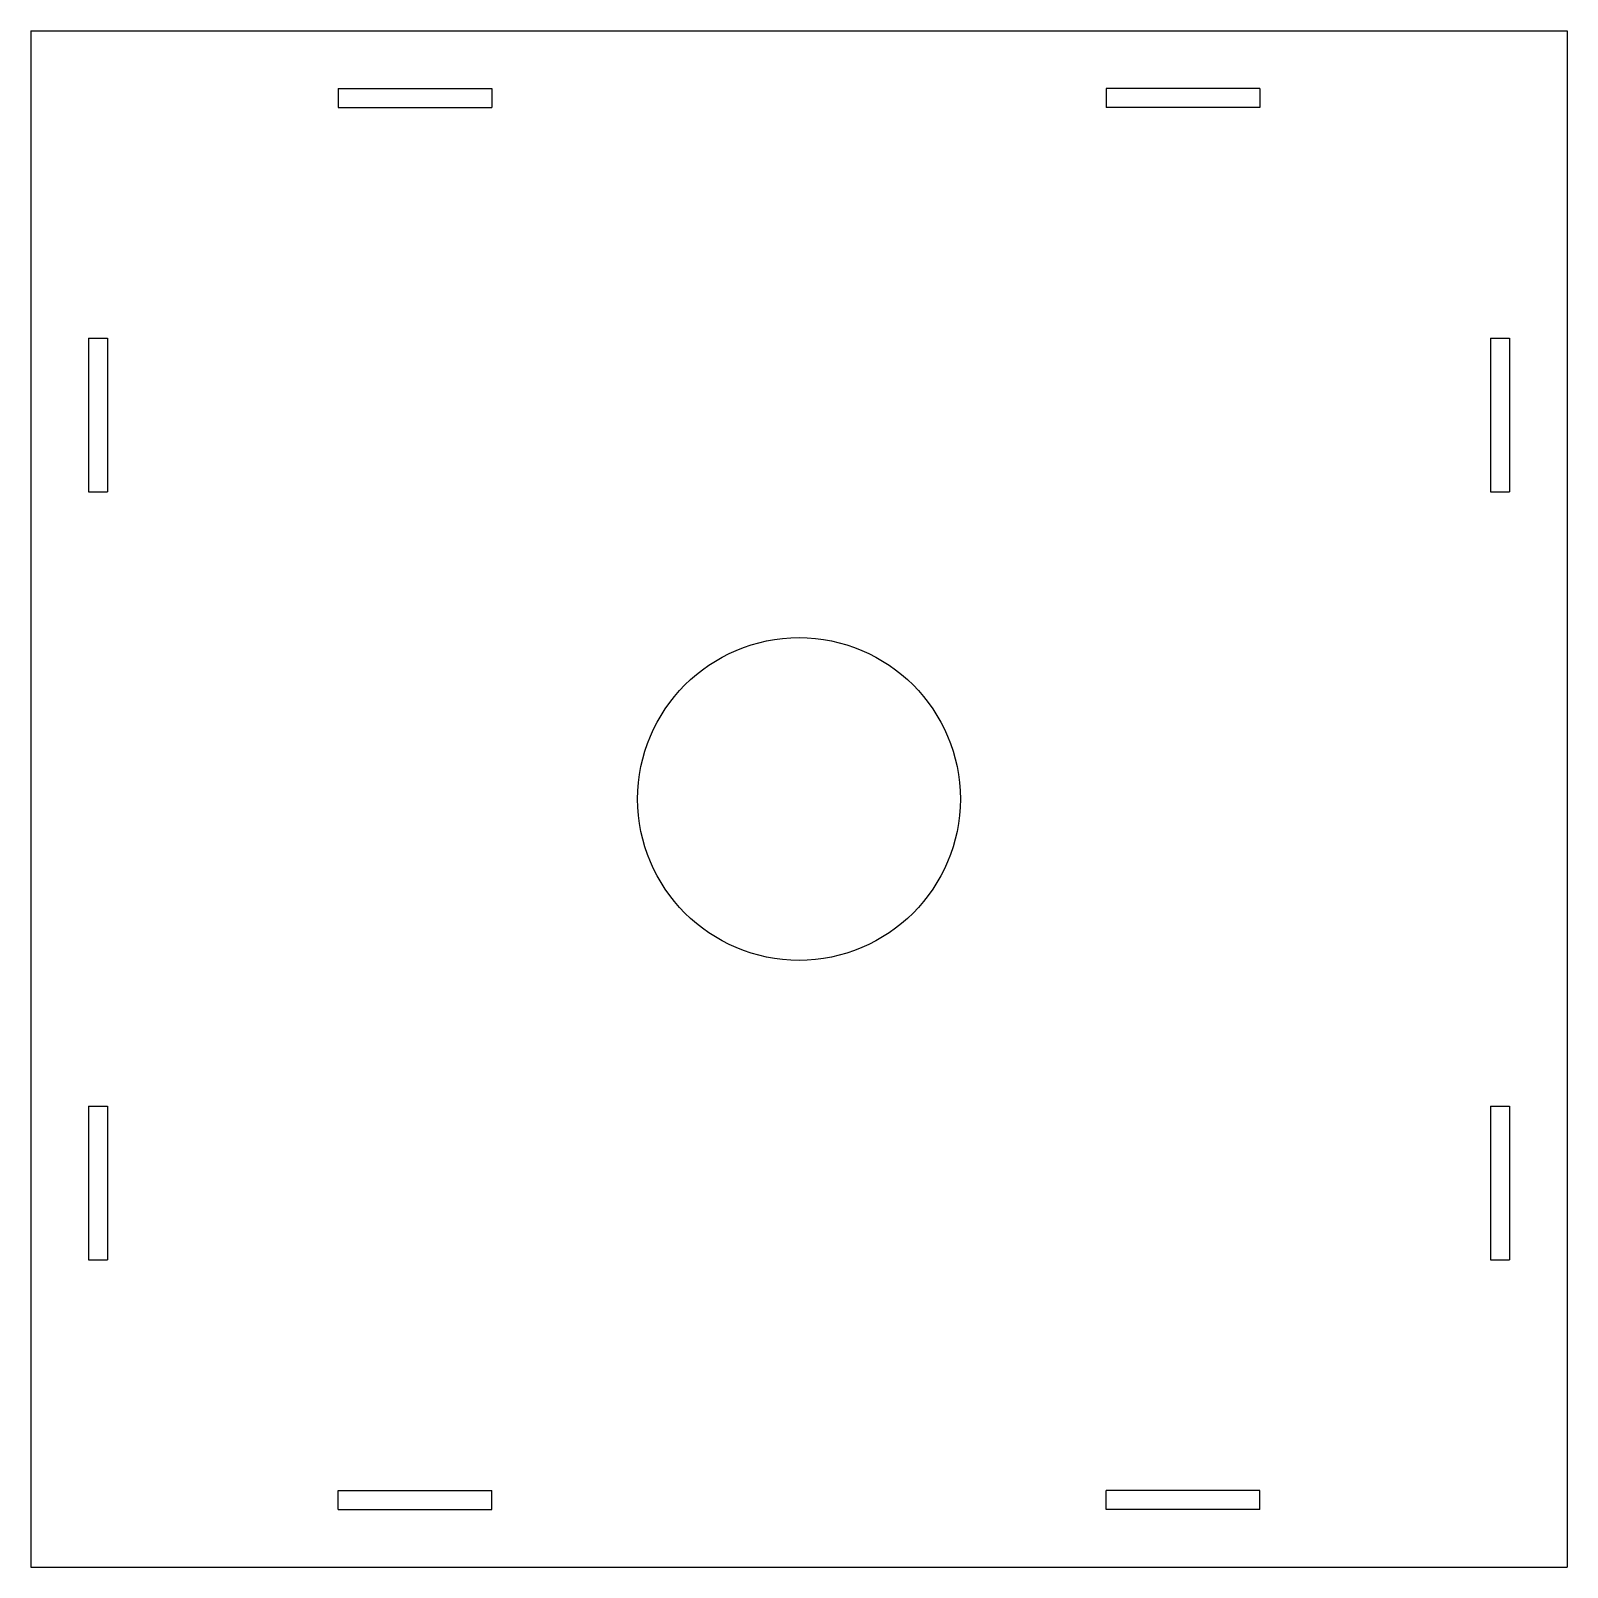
# Model space of a CAD drawing. Header units: millimetres. Extents: x -200 to 200, y -200 to 200.
import ezdxf

# ---------------------------------------------------------------- set-up
doc = ezdxf.new("R2010")
doc.units = ezdxf.units.MM

msp = doc.modelspace()

# ---------------------------------------------------------------- linework, layer by layer
at = {"color": 7, "linetype": 'Continuous'}
for p, q in [((-200, 200), (200, 200)), ((-200, 200), (-200, -200)), ((200, 200), (200, -200)), ((-120, 185), (-80, 185)), ((-120, 185), (-120, 180)), ((-80, 185), (-80, 180)), ((120, 185), (80, 185)), ((80, 185), (80, 180)), ((120, 185), (120, 180)), ((-120, 180), (-80, 180)), ((120, 180), (80, 180)), ((-185, 120), (-180, 120)), ((-185, 120), (-185, 80)), ((-180, 120), (-180, 80)), ((180, 120), (185, 120)), ((180, 120), (180, 80)), ((185, 120), (185, 80)), ((180, 80), (185, 80)), ((-185, 80), (-180, 80)), ((-185, -80), (-180, -80)), ((-185, -80), (-185, -120)), ((-180, -80), (-180, -120)), ((180, -80), (185, -80)), ((180, -80), (180, -120)), ((185, -80), (185, -120)), ((-185, -120), (-180, -120)), ((180, -120), (185, -120)), ((-120, -185), (-120, -180)), ((-120, -180), (-80, -180)), ((-80, -185), (-80, -180)), ((120, -180), (80, -180)), ((80, -185), (80, -180)), ((120, -185), (120, -180)), ((-120, -185), (-80, -185)), ((120, -185), (80, -185)), ((-200, -200), (200, -200))]:
    msp.add_line(p, q, dxfattribs=at)
msp.add_circle((0, 0), 42, dxfattribs=at)

doc.saveas('drawing.dxf')
